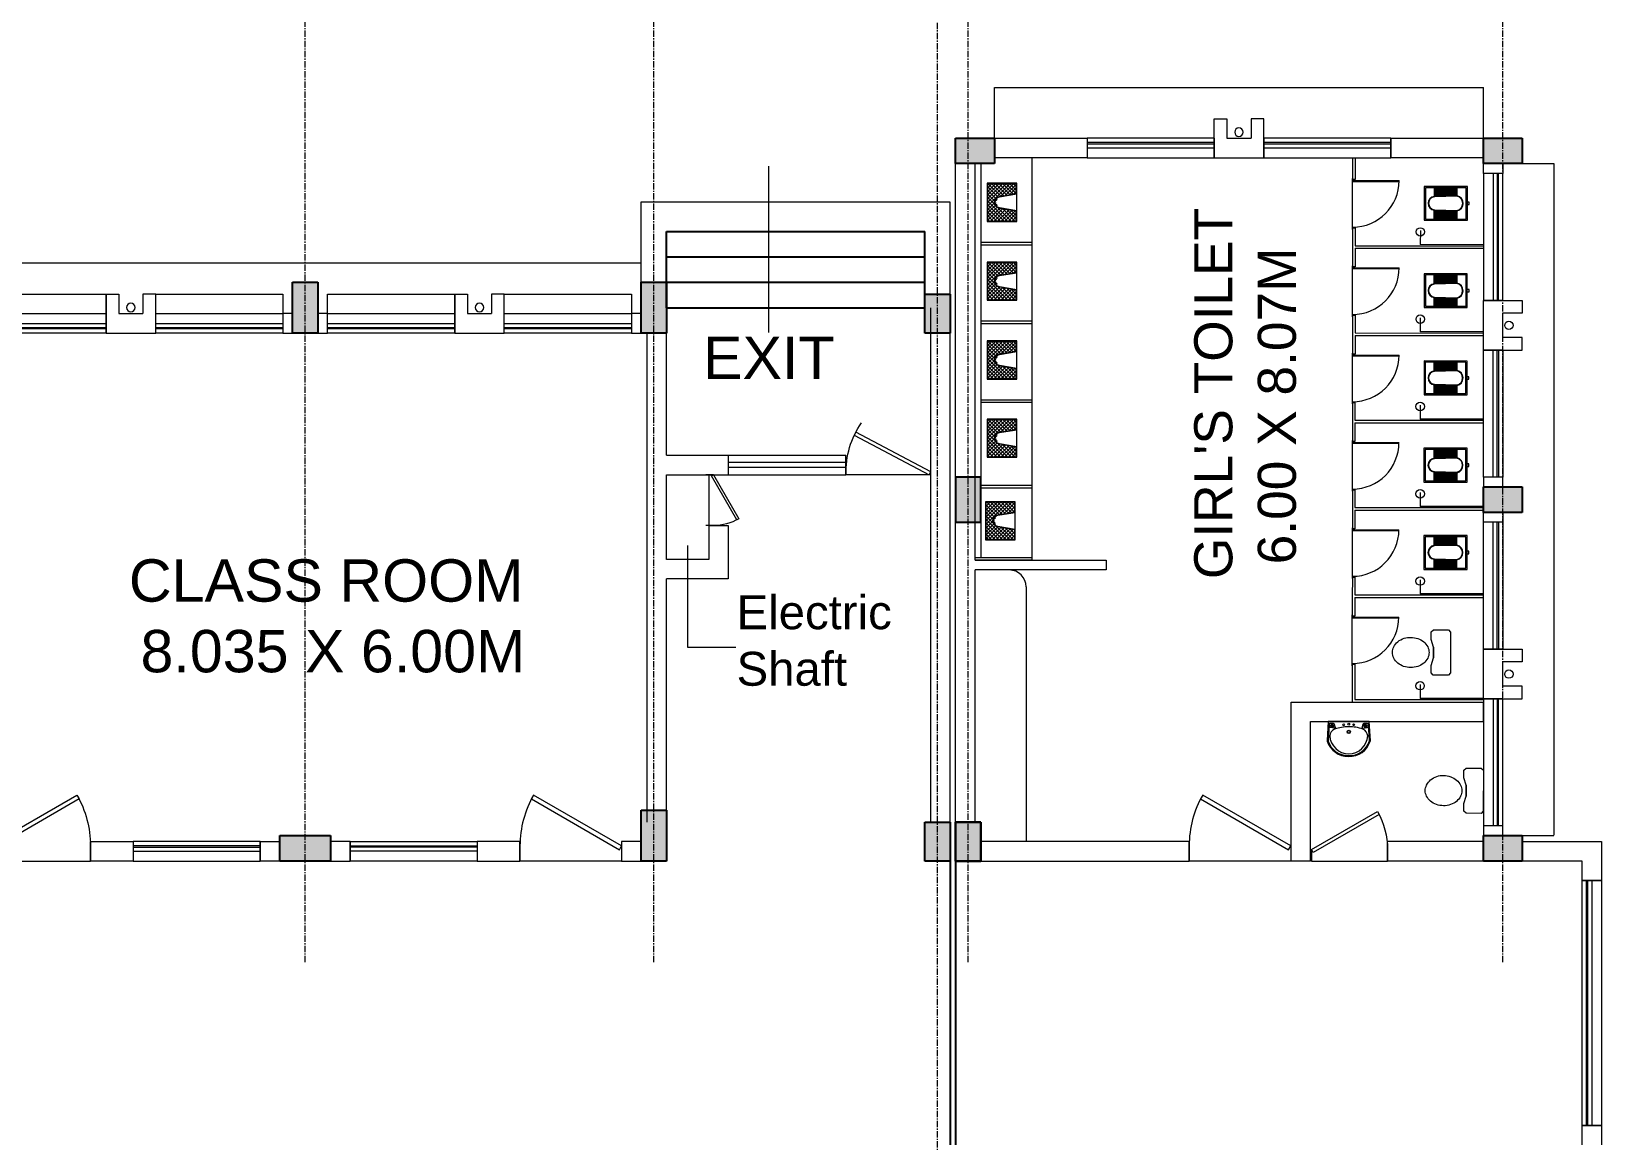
# Model space of a CAD drawing. Header units: inches. Extents: x 719368 to 6315912, y -2624014 to 446967.
# Drawn here: x 5530623 to 5549158, y -1990050 to -1976961 of the extents above; entities that cross this region are included whole.
import ezdxf
from ezdxf.lldxf.tags import DXFTag

# ---------------------------------------------------------------- set-up
doc = ezdxf.new("R2010")
doc.units = ezdxf.units.IN
doc.header["$LTSCALE"] = 20
doc.header["$MEASUREMENT"] = 0
for name, pattern in [('CENTER', [2, 1.25, -0.25, 0.25, -0.25]), ('CENTER2', [1.125, 0.75, -0.125, 0.125, -0.125]), ('DASHED2', [0.375, 0.25, -0.125])]:
    doc.linetypes.add(name, pattern=pattern)
doc.layers.get('0').update_dxf_attribs({"color": 51, "lineweight": 30})
for name, color, linetype, lineweight in [('CLL LEV.', 252, 'Continuous', 18), ('COLUMN', 2, 'Continuous', 25), ('CUBICAL TOILET', 160, 'Continuous', 9), ('DIM', 7, 'Continuous', 13), ('DOOR', 43, 'Continuous', 13), ('FIXTURE', 15, 'DASHDOT', 9), ('GRID', 202, 'CENTER', 5), ('PROJ.', 30, 'DASHED2', 13), ('Text', 7, 'Continuous', 15), ('Ventilator', 6, 'DASHED', 20), ('WALL', 1, 'Continuous', 18), ('window', 71, 'Continuous', 18), ('Window-Wall', 7, 'Continuous', 20)]:
    doc.layers.add(name, color=color, linetype=linetype, lineweight=lineweight)
doc.layers.add('expension joint', color=248, linetype='Continuous')
doc.layers.add('STAIRS', color=1, linetype='Continuous')
doc.styles.add('L120', font='simplex.shx', dxfattribs={"height": 1})
doc.styles.add('Tabrej', font='romans.shx')
tags = doc.linetypes.add('DASHDOT', pattern=[1, 0.5, -0.25, 0, -0.25]).pattern_tags.tags
tags[10:11] = [DXFTag(74, 4), DXFTag(75, 0), DXFTag(340, '0'), DXFTag(46, 1.0), DXFTag(50, 0.0), DXFTag(44, 0.0), DXFTag(45, 0.0)]
tags[8:9] = [DXFTag(74, 4), DXFTag(75, 0), DXFTag(340, '0'), DXFTag(46, 1.0), DXFTag(50, 0.0), DXFTag(44, 0.0), DXFTag(45, 0.0)]
tags[6:7] = [DXFTag(74, 4), DXFTag(75, 0), DXFTag(340, '0'), DXFTag(46, 1.0), DXFTag(50, 0.0), DXFTag(44, 0.0), DXFTag(45, 0.0)]
tags[4:5] = [DXFTag(74, 4), DXFTag(75, 0), DXFTag(340, '0'), DXFTag(46, 1.0), DXFTag(50, 0.0), DXFTag(44, 0.0), DXFTag(45, 0.0)]
tags = doc.linetypes.add('DASHED', pattern=[0.75, 0.5, -0.25]).pattern_tags.tags
tags[6:7] = [DXFTag(74, 4), DXFTag(75, 0), DXFTag(340, '0'), DXFTag(46, 1.0), DXFTag(50, 0.0), DXFTag(44, 0.0), DXFTag(45, 0.0)]
tags[4:5] = [DXFTag(74, 4), DXFTag(75, 0), DXFTag(340, '0'), DXFTag(46, 1.0), DXFTag(50, 0.0), DXFTag(44, 0.0), DXFTag(45, 0.0)]
doc.dimstyles.new('Current Dim style', dxfattribs={"dimscale": 0.3, "dimtxt": 1.8, "dimasz": 1.2, "dimexe": 0.18, "dimexo": 1, "dimgap": 0.09, "dimtad": 0, "dimzin": 0, "dimdsep": 46, "dimtxsty": 'Tabrej', "dimcen": 0.09, "dimclrd": 256, "dimclre": 256, "dimclrt": 7, "dimadec": 0, "dimazin": 0, "dimtfac": 1, "dimtofl": 0, "dimtmove": 2, "dimatfit": 3, "dimfxl": 0, "dimtolj": 1, "dimtzin": 0, "dimlwd": -1, "dimlwe": -1, "dimarcsym": 0})
doc.dimstyles.new('DIM', dxfattribs={"dimtxt": 0.8, "dimasz": 0.4, "dimexe": 0.18, "dimexo": 0.0625, "dimgap": 0.1, "dimtad": 0, "dimdec": 3, "dimzin": 0, "dimdsep": 46, "dimtxsty": 'Tabrej', "dimcen": 0, "dimclrd": 251, "dimclre": 256, "dimclrt": 7, "dimadec": 0, "dimazin": 0, "dimtfac": 1, "dimtdec": 3, "dimtofl": 0, "dimtmove": 0, "dimatfit": 3, "dimfxl": 0, "dimtolj": 1, "dimtzin": 0, "dimlwd": -1, "dimlwe": -1, "dimarcsym": 0})

# ---------------------------------------------------------------- blocks, each defined once
blk = doc.blocks.new('*U81')
for p, q in [((0, 0), (0, 6)), ((40, 0), (40, 6))]:
    blk.add_line(p, q)
blk.add_lwpolyline([(0, 0), (34.64, -20), (35.52, -18.48), (0.88, 1.52)], close=True)
blk.add_arc((0, 0), 40, 330, 360)
blk = doc.blocks.new('New Doors')
at = {"layer": 'DOOR'}
blk.add_line((0, 0.18), (1.199, 0.18), dxfattribs=at)
at = {"layer": 'DOOR', "xscale": 0.0299845412869386, "yscale": 0.0299845412869386, "zscale": 0.0299845412869386}
blk.add_blockref('*U81', (0, 0), dxfattribs=at)
blk = doc.blocks.new('VENTILATOR')
at = {"layer": 'Ventilator', "ltscale": 0.02}
for p, q in [((-0.18, -1.5), (-0.18, 0)), ((-0.165, 0), (-0.165, -1.5))]:
    blk.add_line(p, q, dxfattribs=at)
at = {"layer": 'Window-Wall'}
for p, q in [((-0.23, 0), (0, 0)), ((-0.23, -1.5), (-0.23, 0)), ((-0.115, 0), (-0.115, -1.5)), ((0, 0), (0, -1.5)), ((-0.23, -1.5), (0, -1.5))]:
    blk.add_line(p, q, dxfattribs=at)
blk = doc.blocks.new('1.5 M Window')
at = {"layer": 'CLL LEV.'}
for p, q in [((-0.23, 0), (-0.46, 0)), ((-0.46, 0), (-0.46, -1.5)), ((-0.46, -1.5), (-0.23, -1.5))]:
    blk.add_line(p, q, dxfattribs=at)
at = {"layer": 'window'}
for p, q in [((-0.065, 0), (-0.065, -1.5)), ((-0.05, -1.5), (-0.05, 0))]:
    blk.add_line(p, q, dxfattribs=at)
at = {"layer": 'Window-Wall'}
for p, q in [((0, 0), (-0.23, 0)), ((-0.23, 0), (-0.23, -1.5)), ((-0.115, 0), (-0.115, -1.5)), ((0, -1.5), (0, 0)), ((-0.23, -1.5), (0, -1.5))]:
    blk.add_line(p, q, dxfattribs=at)
blk = doc.blocks.new('New Shaft')
at = {"layer": 'FIXTURE'}
blk.add_circle((0.327, -0.302), 0.05, dxfattribs=at)
at = {"layer": 'WALL'}
for p, q in [((0.035, 0), (0.62, 0)), ((0.035, 0), (0.035, -0.46)), ((0.62, 0), (0.62, -0.46)), ((0.185, -0.46), (0.185, -0.23)), ((0.185, -0.23), (0.47, -0.23)), ((0.47, -0.46), (0.47, -0.23)), ((0.035, -0.46), (0.185, -0.46)), ((0.62, -0.46), (0.47, -0.46))]:
    blk.add_line(p, q, dxfattribs=at)
blk = doc.blocks.new('Door - Left Hung 36 in.')
blk.add_lwpolyline([(0.75, -1.3), (0, 0), (31.18, 18), (31.93, 16.7)], close=True)
blk.add_arc((0, 0), 36, 0, 37.31013)
blk = doc.blocks.new('C3')
at = {"layer": 'COLUMN'}
h = blk.add_hatch(color=7, dxfattribs=at)
h.dxf.hatch_style = 1
h.paths.add_polyline_path([(0.3, 0), (0, 0), (0, -0.53), (0.3, -0.53)])
for p, q in [((0, 0), (0, -0.53)), ((0.3, 0), (0, 0)), ((0.3, -0.53), (0.3, 0)), ((0, -0.53), (0.3, -0.53))]:
    blk.add_line(p, q, dxfattribs=at)
blk = doc.blocks.new('*X5')
at = {"color": 0}
for p, q in [((705, 323), (943, 561)), ((705, 365), (900, 561)), ((705, 408), (858, 561)), ((705, 450), (815, 561)), ((705, 493), (773, 561)), ((705, 535), (730, 561)), ((854, 419), (712, 561)), ((866, 449), (755, 561)), ((888, 469), (797, 561)), ((921, 479), (839, 561)), ((1145, 298), (882, 561)), ((899, 474), (985, 561)), ((1145, 340), (924, 561)), ((944, 477), (1027, 561)), ((1145, 383), (967, 561)), ((971, 462), (1070, 561)), ((990, 438), (1112, 561)), ((1145, 425), (1009, 561)), ((1145, 467), (1051, 561)), ((1145, 510), (1094, 561)), ((1145, 552), (1136, 561)), ((848, 383), (705, 526)), ((842, 346), (705, 483)), ((835, 310), (705, 441)), ((705, 280), (858, 434)), ((829, 274), (705, 398)), ((705, 238), (847, 381)), ((998, 404), (1145, 551)), ((1145, 255), (999, 401)), ((1004, 368), (1145, 508)), ((1011, 332), (1145, 466)), ((1017, 295), (1145, 423)), ((1023, 259), (1145, 381)), ((823, 237), (705, 356)), ((798, 221), (705, 314)), ((755, 221), (705, 271)), ((713, 221), (705, 229)), ((730, 221), (839, 330)), ((772, 221), (830, 279)), ((815, 221), (822, 228)), ((1137, 221), (1007, 350)), ((1095, 221), (1016, 299)), ((1052, 221), (1024, 248)), ((1029, 223), (1145, 339)), ((1069, 221), (1145, 296)), ((1112, 221), (1145, 254))]:
    blk.add_line(p, q, dxfattribs=at)
blk = doc.blocks.new('RSA CL7')
blk.add_lwpolyline([(8.86, 0), (-8.86, 0), (-8.86, -13.78), (-3.94, -13.78), (3.94, -13.78), (8.86, -13.78)], close=True)
blk.add_lwpolyline([(-4.1, -13.58), (-2.78, -5.72, -0.835943), (2.8, -5.76), (4.1, -13.58), (8.66, -13.58), (8.66, -0.2), (-8.66, -0.2), (-8.66, -13.58)], format="xyb", close=True)
blk.add_lwpolyline([(-3.94, -13.78), (-2.59, -5.75, -0.835548), (2.61, -5.79), (3.94, -13.78)], format="xyb")
for centre, start, end in [((-1.41, -4.14), 207.2135, 40.95643), ((-0.03, -3.6), 185.89987, 355.82489), ((1.47, -4.14), 140.99617, 329.34676)]:
    blk.add_arc(centre, 0.493, start, end)
at = {"xscale": 0.0393714285714286, "yscale": 0.0393714285714286, "zscale": 0.0393714285714286}
blk.add_blockref('*X5', (-36.41, -22.27), dxfattribs=at)
blk = doc.blocks.new('RH 1200')
for p, q in [((21, 0), (21, 43.3)), ((21.7, 0), (21.7, 43.3)), ((-21.7, 0), (21.7, 0)), ((21.7, 0), (21, 0))]:
    blk.add_line(p, q)
at = {"extrusion": (0, 0, -1)}
blk.add_ellipse((21.7, 0), major_axis=(-30.6, 30.6), ratio=1, start_param=5.497787, end_param=7.068583, dxfattribs=at)
blk = doc.blocks.new('GHH')
at = {"layer": 'DOOR', "ltscale": 20}
blk.add_line((3289.697, -299.103), (3289.697, -299.853), dxfattribs=at)
at = {"layer": 'DOOR', "ltscale": 20, "xscale": 0.015874999996413, "yscale": 0.015874999996413, "zscale": 0.015874999996413, "rotation": 270}
blk.add_blockref('RH 1200', (3289.697, -299.479), dxfattribs=at)
blk = doc.blocks.new('RSA CL6')
for p, q in [((5.51, 3.48), (5.51, 7.28)), ((5.91, 3.47), (5.91, 7.28)), ((6.3, 3.46), (6.3, 7.28)), ((6.69, 3.45), (6.69, 7.28)), ((7.09, 3.44), (7.09, 7.28)), ((7.48, 3.43), (7.48, 7.28)), ((7.87, 3.42), (7.87, 7.28)), ((8.27, 3.41), (8.27, 7.28)), ((8.66, 3.4), (8.66, 7.28)), ((9.06, 3.39), (9.06, 7.28)), ((9.45, 3.38), (9.45, 7.28)), ((9.84, 3.37), (9.84, 7.28)), ((10.24, 3.36), (10.24, 7.28)), ((10.63, 3.35), (10.63, 7.28)), ((11.02, 3.34), (11.02, 7.28)), ((11.42, 3.33), (11.42, 7.28)), ((11.81, 3.32), (11.81, 7.28)), ((12.2, 3.31), (12.2, 7.28)), ((12.6, 3.31), (12.6, 7.28)), ((12.99, 3.3), (12.99, 7.28)), ((13.39, 3.29), (13.39, 7.28)), ((13.78, 3.28), (13.78, 7.28)), ((14.17, 3.27), (14.17, 7.28)), ((14.57, 3.26), (14.57, 7.28)), ((14.96, 3.25), (14.96, 7.28)), ((15.35, 3.24), (15.35, 7.28)), ((15.75, 3.23), (15.75, 7.28)), ((16.14, 3.22), (16.14, 7.28)), ((16.14, 7.28), (16.14, 3.22)), ((5.51, -7.28), (5.51, -3.47)), ((5.91, -7.28), (5.91, -3.45)), ((6.3, -7.28), (6.3, -3.44)), ((6.69, -7.28), (6.69, -3.43)), ((7.09, -7.28), (7.09, -3.42)), ((7.48, -7.28), (7.48, -3.41)), ((7.87, -7.28), (7.87, -3.4)), ((8.27, -7.28), (8.27, -3.39)), ((8.66, -7.28), (8.66, -3.38)), ((9.06, -7.28), (9.06, -3.37)), ((9.45, -7.28), (9.45, -3.36)), ((9.84, -7.28), (9.84, -3.34)), ((10.24, -7.28), (10.24, -3.33)), ((10.63, -7.28), (10.63, -3.32)), ((11.02, -7.28), (11.02, -3.31)), ((11.42, -7.28), (11.42, -3.3)), ((11.81, -7.28), (11.81, -3.29)), ((12.2, -7.28), (12.2, -3.28)), ((12.6, -7.28), (12.6, -3.27)), ((12.99, -7.28), (12.99, -3.26)), ((13.39, -7.28), (13.39, -3.24)), ((13.78, -7.28), (13.78, -3.23)), ((14.17, -7.28), (14.17, -3.22)), ((14.57, -7.28), (14.57, -3.21)), ((14.96, -7.28), (14.96, -3.2)), ((15.35, -7.28), (15.35, -3.19)), ((15.75, -7.28), (15.75, -3.18)), ((16.14, -3.17), (16.14, -7.28)), ((16.14, -7.28), (16.14, -3.17))]:
    blk.add_line(p, q)
for points in [[(0.79, 7.87), (20.87, 7.87), (20.87, -7.87), (0.79, -7.87)], [(1.38, 7.28), (20.28, 7.28), (20.28, -7.28), (1.38, -7.28)]]:
    blk.add_lwpolyline(points, close=True)
blk.add_lwpolyline([(0.79, -0.59), (0, -0.59), (0, 0.59), (0.79, 0.59)])
for points in [[(5.51, 3.48), (16.14, 3.22, -0.899983), (16.14, -3.17), (5.54, -3.47, -0.799392)], [(5.53, 3.28), (16.13, 3.02, -0.897689), (16.12, -2.97), (5.56, -3.27, -0.793494), (5.53, 3.28)]]:
    blk.add_lwpolyline(points, format="xyb", close=True)
blk = doc.blocks.new('ENGLISH SHEET')
at = {"layer": 'FIXTURE'}
for p, q in [((4663.798, 251.204), (4663.773, 251.179)), ((4663.773, 251.179), (4663.773, 250.696)), ((4663.976, 251.204), (4663.798, 251.204)), ((4664.002, 251.179), (4663.976, 251.204)), ((4664.002, 251.09), (4664.002, 251.179)), ((4663.976, 251.001), (4664.002, 251.09)), ((4663.976, 250.874), (4663.976, 251.001)), ((4663.976, 251.001), (4663.976, 250.874)), ((4664.002, 250.785), (4663.976, 250.874)), ((4664.002, 250.696), (4664.002, 250.785)), ((4663.773, 250.696), (4663.798, 250.67)), ((4663.798, 250.67), (4663.976, 250.67)), ((4663.976, 250.67), (4664.002, 250.696))]:
    blk.add_line(p, q, dxfattribs=at)
blk.add_lwpolyline([(4664.459, 250.937, 0.117036), (4664.443, 251.003, 0.104338), (4664.396, 251.063, 0.09029), (4664.321, 251.105, 0.09898), (4664.243, 251.115, 0.08237), (4664.159, 251.101, 0.09029), (4664.09, 251.063, 0.104338), (4664.043, 251.003, 0.117036), (4664.027, 250.937, 0.117036), (4664.043, 250.871, 0.104338), (4664.09, 250.811, 0.09029), (4664.159, 250.773, 0.08237), (4664.243, 250.759, 0.08237), (4664.327, 250.773, 0.09029), (4664.396, 250.811, 0.104338), (4664.443, 250.871, 0.117036)], format="xyb", close=True, dxfattribs=at)
blk = doc.blocks.new('RSA BASIN 9')
for points in [[(-0.1, -16.2, 0.340881), (10.04, -9, 0.074195), (10.06, -8.89), (9.53, 0), (-9.54, 0), (-10.02, -8.77, 0.082611), (-9.96, -9.15, 0.330812), (-0.1, -16.2)], [(0, -15.03, 0.391482), (8.86, -6.67, 0.252869), (6.53, -3.51, 0.087242), (0.02, -2.46, 0.079484), (-6.53, -3.51, 0.2542), (-8.82, -6.67, 0.39026), (0, -15.03)], [(-8.57, -1.96, -0.907437), (-8.45, -1.81), (-7.52, -2.57, -0.907437), (-7.64, -2.72)], [(-8.2, -1.64, -0.907437), (-8.07, -1.49), (-7.14, -2.25, -0.907437), (-7.27, -2.4)], [(-7.82, -1.32, -0.907437), (-7.7, -1.17), (-6.77, -1.93, -0.907437), (-6.89, -2.08)], [(7.82, -1.32, 0.907437), (7.7, -1.17), (6.77, -1.93, 0.907437), (6.89, -2.08)], [(8.2, -1.64, 0.907437), (8.07, -1.49), (7.14, -2.25, 0.907437), (7.27, -2.4)], [(8.57, -1.96, 0.907437), (8.45, -1.81), (7.52, -2.57, 0.907437), (7.64, -2.72)]]:
    blk.add_lwpolyline(points, format="xyb", close=True)
for points in [[(-5.93, -3.31), (-6.16, -2.95, -0.183787), (-6.22, -2.68, 0.126662), (-6.25, -2.43), (-6.59, -1.44, 0.35453), (-7.05, -0.98), (-8.75, -0.98, 0.414214), (-9.14, -1.37), (-9.56, -9.09, 0.329849), (-0.07, -15.81, 0.338736), (9.65, -8.94, 0.075632), (9.66, -8.82), (9.14, -1.37, 0.414214), (8.75, -0.98), (7.05, -0.98, 0.35453), (6.59, -1.44), (6.25, -2.43, 0.126662), (6.22, -2.68, -0.183787), (6.16, -2.95), (5.93, -3.31)], [(-6.18, -3.39), (-6.24, -3.29, 0.220542), (-6.52, -3.11), (-8.75, -2.78, -0.361119), (-9.19, -2.35)], [(6.18, -3.39), (6.24, -3.29, -0.220542), (6.52, -3.11), (8.75, -2.78, 0.358803), (9.21, -2.33, 0.358803)]]:
    blk.add_lwpolyline(points, format="xyb")
for centre, radius in [((-2.35, -1.56), 0.399), ((0, -4.82), 0.771), ((0, -4.82), 0.602), ((0, -1.23), 0.399), ((2.28, -1.51), 0.399)]:
    blk.add_circle(centre, radius)
blk = doc.blocks.new('C2')
at = {"layer": 'COLUMN'}
h = blk.add_hatch(color=7, dxfattribs=at)
h.dxf.hatch_style = 1
h.paths.add_polyline_path([(0.3, 0), (0, 0), (0, -0.6), (0.3, -0.6)])
for p, q in [((0, 0), (0, -0.6)), ((0.3, 0), (0, 0)), ((0.3, -0.6), (0.3, 0)), ((0, -0.6), (0.3, -0.6))]:
    blk.add_line(p, q, dxfattribs=at)
blk = doc.blocks.new('CU')
at = {"layer": 'WALL', "linetype": 'CENTER2'}
h = blk.add_hatch(color=256, dxfattribs=at)
h.dxf.hatch_style = 1
h.paths.add_polyline_path([(0, 0.035), (0, -0.265), (0.46, -0.265), (0.46, 0.035)])
at = {"layer": 'COLUMN', "linetype": 'CENTER2'}
blk.add_lwpolyline([(0, 0.035), (0, -0.265), (0.46, -0.265), (0.46, 0.035), (0, 0.035)], dxfattribs=at)

msp = doc.modelspace()

# ---------------------------------------------------------------- linework, layer by layer
at = {"layer": 'CUBICAL TOILET'}
for p, q in [((5546219.1174, -1978454.7437), (5546218.9517, -1978710.4535)), ((5546249.1174, -1978454.7631), (5546248.9517, -1978710.4729)), ((5546248.9517, -1978710.4729), (5546218.9517, -1978710.4535)), ((5546218.5826, -1979280.0862), (5546218.4273, -1979519.7435)), ((5546218.5826, -1979280.0862), (5546248.5826, -1979280.1056)), ((5546248.5826, -1979280.1056), (5546248.4467, -1979489.7629)), ((5546218.4273, -1979519.7435), (5546218.2843, -1979740.4533)), ((5546248.4273, -1979519.7629), (5546248.2843, -1979740.4727)), ((5546248.4273, -1979519.7629), (5547768.427, -1979520.7478)), ((5546248.4467, -1979489.7629), (5547768.4464, -1979490.7478)), ((5546248.2843, -1979740.4727), (5546218.2843, -1979740.4533)), ((5546217.9152, -1980310.0859), (5546217.7599, -1980549.7433)), ((5546217.9152, -1980310.0859), (5546247.9152, -1980310.1054)), ((5546247.9152, -1980310.1054), (5546247.7793, -1980519.7627)), ((5546217.7599, -1980549.7433), (5546217.6169, -1980770.4531)), ((5546247.7599, -1980549.7627), (5546247.6169, -1980770.4725)), ((5546247.7599, -1980549.7627), (5547767.7596, -1980550.7476)), ((5546247.7793, -1980519.7627), (5547767.779, -1980520.7476)), ((5546247.6169, -1980770.4725), (5546217.6169, -1980770.4531)), ((5546217.2478, -1981340.0857), (5546217.0925, -1981579.743)), ((5546217.2478, -1981340.0857), (5546247.2478, -1981340.1052)), ((5546247.2478, -1981340.1052), (5546247.1119, -1981549.7625)), ((5546217.0925, -1981579.743), (5546216.9495, -1981800.4529)), ((5546247.0925, -1981579.7625), (5546246.9495, -1981800.4723)), ((5546247.0925, -1981579.7625), (5547767.0922, -1981580.7474)), ((5546247.1119, -1981549.7625), (5547767.1116, -1981550.7474)), ((5546246.9495, -1981800.4723), (5546216.9495, -1981800.4529)), ((5546216.5804, -1982370.0855), (5546216.4251, -1982609.7428)), ((5546216.5804, -1982370.0855), (5546246.5804, -1982370.105)), ((5546246.5804, -1982370.105), (5546246.4445, -1982579.7623)), ((5546216.4251, -1982609.7428), (5546216.2821, -1982830.4526)), ((5546246.4251, -1982609.7623), (5546246.282, -1982830.4721)), ((5546246.4251, -1982609.7623), (5547762.6866, -1982610.7448)), ((5546246.4445, -1982579.7623), (5547762.706, -1982580.7448)), ((5546246.282, -1982830.4721), (5546216.2821, -1982830.4526)), ((5546215.9129, -1983400.0853), (5546215.7577, -1983639.7426)), ((5546215.9129, -1983400.0853), (5546245.9129, -1983400.1047)), ((5546245.9129, -1983400.1047), (5546245.7771, -1983609.7621)), ((5546215.7577, -1983639.7426), (5546215.6146, -1983860.4524)), ((5546245.7577, -1983639.7621), (5546245.6146, -1983860.4719)), ((5546245.7577, -1983639.7621), (5547765.7573, -1983640.747)), ((5546245.7771, -1983609.7621), (5547765.7768, -1983610.747)), ((5546245.6146, -1983860.4719), (5546215.6146, -1983860.4524)), ((5546215.2455, -1984430.0851), (5546214.9574, -1984874.7424)), ((5546215.2455, -1984430.0851), (5546245.2455, -1984430.1045)), ((5546245.2455, -1984430.1045), (5546244.9768, -1984844.7618)), ((5546244.9768, -1984844.7618), (5547762.4501, -1984845.7451))]:
    msp.add_line(p, q, dxfattribs=at)
at = {"layer": 'DOOR'}
for p, q in [((5538619.0166, -1982192.9623), (5538619.0166, -1982792.6532)), ((5541220.4481, -1982193.6789), (5540240.5888, -1982193.3563))]:
    msp.add_line(p, q, dxfattribs=at)
at = {"layer": 'expension joint'}
for p, q in [((5541469.9501, -1986751.7863), (5541469.9501, -1990101.7863)), ((5541532.4501, -1986751.7863), (5541532.4501, -1990101.7863))]:
    msp.add_line(p, q, dxfattribs=at)
at = {"layer": 'FIXTURE'}
for p, q in [((5542431.3145, -1978451.98), (5542431.3145, -1983201.98)), ((5541831.3145, -1978521.98), (5541831.3145, -1982256.98)), ((5542432.3728, -1979451.98), (5541832.3728, -1979451.98)), ((5542432.3728, -1979481.98), (5541832.3728, -1979481.98)), ((5542432.02, -1980381.98), (5541832.02, -1980381.98)), ((5542432.02, -1980411.98), (5541832.02, -1980411.98)), ((5541831.3145, -1980681.98), (5541831.3145, -1983171.98)), ((5541831.3145, -1980681.98), (5541831.3145, -1983171.98)), ((5542431.6672, -1981311.98), (5541831.6672, -1981311.98)), ((5542431.6672, -1981341.98), (5541831.6672, -1981341.98)), ((5542431.6155, -1982321.8073), (5541831.6155, -1982321.8073)), ((5542431.6155, -1982351.8073), (5541831.6155, -1982351.8073)), ((5542431.6672, -1983171.98), (5541761.3145, -1983171.98)), ((5542431.6672, -1983171.98), (5541761.3145, -1983171.98)), ((5542431.3145, -1983201.98), (5541762.4501, -1983201.98)), ((5542431.3145, -1983201.98), (5541762.4501, -1983201.98)), ((5542165.1455, -1983316.9625), (5541762.4501, -1983316.9799)), ((5542365.0159, -1983517.0921), (5542365.0159, -1986521.7863))]:
    msp.add_line(p, q, dxfattribs=at)
at = {"layer": 'FIXTURE', "ltscale": 0.05}
for p, q in [((5547018.5621, -1979311.9949), (5547018.4546, -1979477.8363)), ((5547768.4545, -1979478.3223), (5547018.4546, -1979477.8363)), ((5547017.8946, -1980341.9947), (5547017.7872, -1980507.8361)), ((5547767.7871, -1980508.3221), (5547017.7872, -1980507.8361)), ((5547017.2272, -1981371.9945), (5547017.1198, -1981537.8359)), ((5547767.1197, -1981538.3219), (5547017.1198, -1981537.8359)), ((5547016.5598, -1982401.9942), (5547016.4524, -1982567.8357)), ((5547762.7141, -1982568.3192), (5547016.4524, -1982567.8357)), ((5547015.8924, -1983431.994), (5547015.7849, -1983597.8354)), ((5547765.7848, -1983598.3214), (5547015.7849, -1983597.8354)), ((5547015.0922, -1984666.9938), (5547014.9847, -1984832.8352)), ((5547762.4501, -1984833.3195), (5547014.9847, -1984832.8352))]:
    msp.add_line(p, q, dxfattribs=at)
for centre in [(5547018.5518, -1979327.8363), (5547017.8844, -1980357.8361), (5547017.217, -1981387.8359), (5547016.5496, -1982417.8357), (5547015.8821, -1983447.8355), (5547015.0819, -1984682.8352)]:
    msp.add_circle(centre, 50, dxfattribs=at)
at = {"layer": 'FIXTURE'}
msp.add_arc((5542165.0159, -1983516.9625), 200, 359.96287377, 89.96287376, dxfattribs=at)
at = {"layer": 'GRID', "ltscale": 3}
for p, q in [((5533854.9501, -1987946.1463), (5533854.9501, -1964879.5209)), ((5537969.9501, -1987946.1463), (5537969.9501, -1964879.5209)), ((5547992.4501, -1987946.1463), (5547992.4501, -1964879.5209)), ((5541682.4501, -1987946.1463), (5541682.4501, -1965470.8594))]:
    msp.add_line(p, q, dxfattribs=at)
at = {"layer": 'GRID', "color": 190, "ltscale": 3}
msp.add_line((5541319.9501, -2014013.1905), (5541319.9501, -1965470.8594), dxfattribs=at)
at = {"layer": 'PROJ.'}
for p, q in [((5541992.4501, -1977621.7183), (5547762.4501, -1977621.7183)), ((5547762.4501, -1978221.7863), (5547762.4501, -1977621.7183)), ((5548592.5181, -1978521.7863), (5548592.5181, -1986451.7863)), ((5537819.9501, -1978971.7863), (5541469.9501, -1978971.7863)), ((5537819.9501, -1979921.7863), (5537819.9501, -1978971.7863)), ((5541469.9501, -1980061.7863), (5541469.9501, -1978971.7863)), ((5511924.9502, -1979691.7637), (5537819.9501, -1979691.7637))]:
    msp.add_line(p, q, dxfattribs=at)
at = {"layer": 'PROJ.', "ltscale": 0.05}
for p, q in [((5541992.4501, -1978221.7863), (5541992.4501, -1977621.7183)), ((5547992.4501, -1978521.7863), (5548592.5181, -1978521.7863)), ((5537819.9501, -1980291.8317), (5537819.9501, -1979461.7637)), ((5547992.4501, -1986451.7863), (5548592.5181, -1986451.7863))]:
    msp.add_line(p, q, dxfattribs=at)
at = {"layer": 'STAIRS'}
for p, q in [((5538119.9501, -1979321.7863), (5541169.9501, -1979321.7863)), ((5538119.9501, -1980221.7863), (5538119.9501, -1979321.7863)), ((5541169.9501, -1980221.7863), (5541169.9501, -1979321.7863)), ((5538119.9501, -1979621.7863), (5541169.9501, -1979621.7863)), ((5538119.9501, -1979921.7863), (5541169.9501, -1979921.7863)), ((5538119.9501, -1980221.7863), (5541169.9501, -1980221.7863))]:
    msp.add_line(p, q, dxfattribs=at)
at = {"layer": 'WALL'}
for p, q in [((5541532.4501, -1986291.7863), (5541532.4501, -1978521.7863)), ((5541532.4501, -1986291.7863), (5541532.4501, -1978521.7863)), ((5541762.4501, -1983201.98), (5541762.4501, -1978521.7863)), ((5541762.4501, -1982221.7863), (5541762.4501, -1978521.7863)), ((5541239.9501, -1986291.7863), (5541239.9501, -1980221.7863)), ((5541469.9501, -1986291.7863), (5541469.9501, -1980221.7863)), ((5537889.9501, -1986291.7863), (5537889.9501, -1980521.7863)), ((5538119.9501, -1981962.9719), (5538119.9501, -1980521.7863)), ((5538119.9501, -1981962.9719), (5538849.0166, -1981962.9719)), ((5538849.0166, -1981962.9719), (5538849.0166, -1982192.9699)), ((5538119.9501, -1983192.9623), (5538119.9501, -1982192.9623)), ((5538119.9501, -1982192.9623), (5538849.0166, -1982192.9623)), ((5538619.0166, -1982792.6532), (5538619.0166, -1983192.9623)), ((5538619.0166, -1982792.6532), (5538849.0166, -1982792.6532)), ((5538849.0166, -1982792.6532), (5538849.0166, -1983422.9623)), ((5541762.4501, -1983201.98), (5541762.4501, -1982738.1997)), ((5538619.0166, -1983192.9623), (5538119.0166, -1983192.9623)), ((5538849.0166, -1983422.9623), (5538119.0166, -1983422.9623)), ((5538119.9501, -1986291.7863), (5538119.9501, -1983422.9623)), ((5541762.4501, -1986291.7863), (5541762.4501, -1983316.9799)), ((5541762.4501, -1986291.7863), (5541762.4501, -1983316.9799)), ((5547992.4501, -1984251.7863), (5547762.4501, -1984251.7863)), ((5547992.4501, -1984251.7863), (5548142.9064, -1984251.7863)), ((5545492.4501, -1984874.7436), (5547762.6588, -1984874.7397)), ((5545492.4563, -1986751.8506), (5545492.4501, -1984874.7436)), ((5547762.4501, -1985104.7397), (5547762.4497, -1984874.7397)), ((5545722.4501, -1985104.7432), (5547762.6592, -1985104.7397)), ((5545722.4501, -1986751.8441), (5545722.4501, -1985104.7432)), ((5544289.7002, -1986521.7863), (5541832.4501, -1986521.7863)), ((5541832.4501, -1986521.7863), (5541832.4501, -1986751.7863)), ((5544289.7002, -1986751.7863), (5544289.7002, -1986521.7863)), ((5545492.4501, -1986751.8506), (5545492.4401, -1986521.8236)), ((5547762.4401, -1986521.7863), (5546631.9768, -1986521.824)), ((5546631.9768, -1986751.8183), (5546631.9768, -1986521.824)), ((5548222.4501, -1986521.8248), (5549158.2629, -1986521.8248)), ((5548222.4501, -1986751.8248), (5548222.4501, -1986521.8248)), ((5549158.2629, -1986521.8248), (5549158.2629, -1986751.8248)), ((5541832.4501, -1986751.7863), (5544289.7002, -1986751.7863)), ((5545722.4501, -1986751.8441), (5545492.4501, -1986751.8506)), ((5547762.4501, -1986751.7863), (5546631.9768, -1986751.8183)), ((5548928.2629, -1986751.8248), (5548222.4501, -1986751.8248)), ((5548928.2629, -1986981.8248), (5548928.2629, -1986751.8248)), ((5549158.2629, -1986751.8248), (5549158.2629, -1986981.8248)), ((5549158.2629, -1986981.8248), (5548928.2629, -1986981.8248))]:
    msp.add_line(p, q, dxfattribs=at)
at = {"layer": 'WALL', "linetype": 'CENTER2'}
msp.add_line((5545492.4501, -1986751.8744), (5545492.4501, -1986521.8744), dxfattribs=at)
at = {"layer": 'WALL'}
for points in [[(5541992.4501, -1978451.809), (5541992.4501, -1978221.809), (5543084.9501, -1978221.809), (5543084.9501, -1978451.809), (5541992.4501, -1978451.809)], [(5541992.4501, -1978451.809), (5541992.4501, -1978221.809), (5543084.9501, -1978221.809), (5543084.9501, -1978451.809), (5541992.4501, -1978451.809)], [(5546669.9501, -1978451.7863), (5546669.9501, -1978221.7863), (5547762.4501, -1978221.7863), (5547762.4501, -1978451.7863), (5546669.9501, -1978451.7863)], [(5547992.4501, -1978636.7864), (5547762.4501, -1978636.7864), (5547762.4501, -1978521.7864), (5547992.4501, -1978521.7864), (5547992.4501, -1978636.7864)], [(5533589.9501, -1980291.7863), (5533589.9501, -1980521.7863), (5533704.9501, -1980521.7863), (5533704.9501, -1980291.7863), (5533589.9501, -1980291.7863)], [(5534004.9501, -1980291.7863), (5534004.9501, -1980521.7863), (5534119.9501, -1980521.7863), (5534119.9501, -1980291.7863), (5534004.9501, -1980291.7863)], [(5537704.9501, -1980291.7637), (5537704.9501, -1980521.7637), (5537819.9501, -1980521.7637), (5537819.9501, -1980291.7637), (5537704.9501, -1980291.7637)], [(5537704.9501, -1980291.7863), (5537704.9501, -1980521.7863), (5537819.9501, -1980521.7863), (5537819.9501, -1980291.7863), (5537704.9501, -1980291.7863)], [(5547992.4501, -1982221.7864), (5547762.4501, -1982221.7864), (5547762.4501, -1982336.7864), (5547992.4501, -1982336.7864), (5547992.4501, -1982221.7864)], [(5547992.4501, -1982751.7863), (5547762.4501, -1982751.7863), (5547762.4501, -1982636.7863), (5547992.4501, -1982636.7863), (5547992.4501, -1982751.7863)], [(5541762.4501, -1983201.98), (5543309.0148, -1983201.98), (5543309.0148, -1983316.9799), (5541762.4501, -1983316.9799)], [(5541762.4501, -1983201.98), (5543309.0148, -1983201.98), (5543309.0148, -1983316.9799), (5541762.4501, -1983316.9799)], [(5533324.9501, -1986751.7863), (5533324.9501, -1986521.7863), (5533554.9501, -1986521.7863), (5533554.9501, -1986751.7863), (5533324.9501, -1986751.7863)], [(5534384.9501, -1986751.7863), (5534384.9501, -1986521.7863), (5534154.9501, -1986521.7863), (5534154.9501, -1986751.7863), (5534384.9501, -1986751.7863)], [(5537819.9501, -1986751.7863), (5537819.9501, -1986521.7863), (5537589.9501, -1986521.7863), (5537589.9501, -1986751.7863), (5537819.9501, -1986751.7863)], [(5548928.2629, -1989871.7874), (5549158.2629, -1989871.7874), (5549158.2629, -1990101.7874)], [(5548928.2629, -1990101.7874), (5548928.2629, -1989871.7874)]]:
    msp.add_lwpolyline(points, dxfattribs=at)
for points in [[(5547762.4501, -1986451.7863), (5547992.4501, -1986451.7863), (5547992.4501, -1986336.7863), (5547762.4501, -1986336.7863)], [(5531319.3318, -1986751.9807), (5531319.3318, -1986521.7863), (5531824.9501, -1986521.7863), (5531824.9501, -1986751.9807)], [(5536390.5685, -1986751.9807), (5536390.5685, -1986521.7863), (5535884.9501, -1986521.7863), (5535884.9501, -1986751.9807)]]:
    msp.add_lwpolyline(points, close=True, dxfattribs=at)
at = {"layer": 'window'}
for p, q in [((5540235.6743, -1982047.9699), (5538849.0166, -1982047.9699)), ((5540235.6743, -1982107.9699), (5538849.0166, -1982107.9699)), ((5548978.2629, -1989871.7874), (5548978.2629, -1986981.7873)), ((5548993.2629, -1986981.7873), (5548993.2629, -1989871.7874))]:
    msp.add_line(p, q, dxfattribs=at)
at = {"layer": 'Window-Wall'}
for p, q in [((5538849.0166, -1981962.9739), (5540235.6194, -1981962.9739)), ((5540235.6743, -1982193.3543), (5540235.6743, -1981963.3543)), ((5538849.0166, -1982192.9699), (5540235.7291, -1982192.9699)), ((5548928.2629, -1989871.7874), (5548928.2629, -1986981.7873)), ((5548928.2629, -1986981.8247), (5549158.2629, -1986981.8247)), ((5549043.2629, -1986981.7873), (5549043.2629, -1989871.7874)), ((5549158.2629, -1986981.7873), (5549158.2629, -1989871.7874)), ((5549158.2629, -1989871.7874), (5548928.2629, -1989871.7874))]:
    msp.add_line(p, q, dxfattribs=at)

# ---------------------------------------------------------------- block references
at = {"layer": 'COLUMN', "linetype": 'CENTER2', "yscale": 1000, "zscale": 1000}
for p, xscale, rotation in [((5541532.4501, -1978486.7863), -1000, 180), ((5541532.4501, -1978486.7863), -1000, 180), ((5547762.4501, -1978486.7863), -1000, 180), ((5541204.9501, -1980061.7863), -1000, 90), ((5547762.4501, -1982601.7863), -1000, 180), ((5541204.9501, -1986291.7863), -1000, 90), ((5541567.4501, -1986291.7863), -1000, 90), ((5541567.4501, -1986751.7863), 1000, 90), ((5541567.4501, -1986751.7863), 1000, 90), ((5541567.4501, -1986751.7863), 1000, 90), ((5541567.4501, -1986751.7863), 1000, 90), ((5547762.4501, -1986716.7863), -1000, 180)]:
    msp.add_blockref('CU', p, dxfattribs=dict(at, xscale=xscale, rotation=rotation))
at = {"layer": 'COLUMN', "color": 5, "xscale": -1000, "yscale": 1000, "zscale": 1000}
for p in [(5534004.9501, -1979921.7863), (5538119.9501, -1979921.7863), (5538119.9501, -1986151.7863)]:
    msp.add_blockref('C2', p, dxfattribs=at)
at = {"layer": 'COLUMN', "color": 5, "yscale": 1000, "zscale": 1000}
for name, p, xscale, rotation in [('C3', (5541832.4501, -1982751.7863), 1000, 180), ('C3', (5541832.4501, -1982751.7863), 1000, 180), ('C2', (5533554.9501, -1986451.7863), -1000, 90)]:
    msp.add_blockref(name, p, dxfattribs=dict(at, xscale=xscale, rotation=rotation))
at = {"layer": 'DOOR'}
for name, p, xscale, yscale, zscale, rotation in [('GHH', (2914312.4629, -2216939.2671), -800.0000001369991, 800.0000001373701, 800.0000001375136, 179.9642723067062), ('GHH', (2914311.7955, -2217969.2669), -800.0000001369991, 800.0000001373701, 800.0000001375136, 179.9642723067062), ('GHH', (2914311.1281, -2218999.2667), -800.0000001369991, 800.0000001373701, 800.0000001375136, 179.9642723067062), ('GHH', (2914310.4607, -2220029.2665), -800.0000001369991, 800.0000001373701, 800.0000001375136, 179.9642723067062), ('*U81', (5538673.9702, -1982192.9623), -14.99227064335719, 14.99227064335719, 14.9922706434693, 90), ('GHH', (2914309.7933, -2221059.2663), -800.0000001369991, 800.0000001373701, 800.0000001375136, 179.9642723067062), ('GHH', (2914309.1258, -2222089.2661), -800.0000001369991, 800.0000001373701, 800.0000001375136, 179.9642723067062)]:
    msp.add_blockref(name, p, dxfattribs=dict(at, xscale=xscale, yscale=yscale, zscale=zscale, rotation=rotation))
at = {"layer": 'DOOR', "extrusion": (0, 0, -1), "xscale": 27.77701549971191, "yscale": 27.77701550861821, "zscale": -27.77701549984439, "rotation": 357.9084632863011}
msp.add_blockref('Door - Left Hung 36 in.', (-5541239.9501, -1982156.8592), dxfattribs=at)
at = {"layer": 'FIXTURE', "xscale": 25.39999999478459, "yscale": 25.39999999478459, "zscale": 25.39999999487463, "rotation": 90}
for p in [(5541903.8159, -1978979.0904), (5541903.8159, -1979909.09), (5541903.8159, -1980839.0896), (5541903.8159, -1981762.0713), (5541885.3507, -1982737.0736)]:
    msp.add_blockref('RSA CL7', p, dxfattribs=at)
at = {"layer": 'FIXTURE', "extrusion": (0, 0, -1)}
for name, p, xscale, yscale, zscale, rotation in [('RSA CL6', (-5547593.774, -1978990.6346), 25.39999999440105, 25.39999999571592, -25.39999999589774, 0.03712623406832245), ('RSA CL6', (-5547593.1066, -1980020.6343), 25.39999999440105, 25.39999999571592, -25.39999999589774, 0.03712623406832245), ('RSA CL6', (-5547592.4392, -1981050.6341), 25.39999999440105, 25.39999999571592, -25.39999999589774, 0.03712623406832245), ('RSA CL6', (-5547591.7718, -1982080.6339), 25.39999999440105, 25.39999999571592, -25.39999999589774, 0.03712623406832245), ('RSA CL6', (-5547591.1044, -1983110.6337), 25.39999999440105, 25.39999999571592, -25.39999999589774, 0.03712623406832245), ('ENGLISH SHEET', (-10210587.3158, -2245446.7257), 1000.000000000342, 1000, -1000, 0.1255462015886626), ('ENGLISH SHEET', (-10210974.3901, -2247077.5716), 1000.000000000341, 1000, -1000, 0.1255462015619823)]:
    msp.add_blockref(name, p, dxfattribs=dict(at, xscale=xscale, yscale=yscale, zscale=zscale, rotation=rotation))
at = {"layer": 'FIXTURE', "ltscale": 10000, "extrusion": (0, 0, -1), "xscale": -25.43261667649568, "yscale": 25.43261667620391, "zscale": -25.4326166761463, "rotation": 0.0463963776823384}
msp.add_blockref('RSA BASIN 9', (-5546173.3872, -1985104.7424), dxfattribs=at)
at = {"layer": 'WALL', "yscale": 1000, "zscale": 1000}
for name, p, xscale, rotation in [('New Shaft', (5544549.9501, -1978451.7863), -1000, 180), ('VENTILATOR', (5543084.9501, -1978451.7863), -1000, 90), ('VENTILATOR', (5545169.9501, -1978451.7863), -1000, 90), ('1.5 M Window', (5530004.9501, -1980521.7863), -1000, 90), ('New Shaft', (5531469.9501, -1980521.7863), -1000, 180), ('1.5 M Window', (5532089.9501, -1980521.7863), -1000, 90), ('1.5 M Window', (5534119.9501, -1980521.7863), -1000, 90), ('New Shaft', (5535584.9501, -1980521.7863), -1000, 180), ('1.5 M Window', (5536204.9501, -1980521.7863), -1000, 90), ('New Shaft', (5547762.4501, -1980756.7864), 1000, 90), ('VENTILATOR', (5547762.4501, -1982221.7864), 1000, 180), ('VENTILATOR', (5547762.4501, -1984251.7863), 1000, 180), ('New Shaft', (5547762.4501, -1984871.7863), 1000, 90), ('New Doors', (5530119.9501, -1986572.0735), -1000, 180), ('New Doors', (5537589.9501, -1986572.0735), 1000, 180), ('New Doors', (5545489.0819, -1986571.9671), 1000, 180), ('VENTILATOR', (5531824.9501, -1986751.7863), -1000, 90), ('VENTILATOR', (5535884.9501, -1986751.7863), 1000, 270)]:
    msp.add_blockref(name, p, dxfattribs=dict(at, xscale=xscale, rotation=rotation))
at = {"layer": 'WALL', "xscale": -1000, "yscale": 1000, "zscale": 1000}
for p in [(5547762.4501, -1978636.7864), (5547762.4501, -1984836.7863)]:
    msp.add_blockref('VENTILATOR', p, dxfattribs=at)
at = {"layer": 'WALL', "linetype": 'CENTER2', "xscale": -750.386667069979, "yscale": 750.3866670704447, "zscale": 750.3866670709812, "rotation": 180}
msp.add_blockref('New Doors', (5545731.9768, -1986616.8744), dxfattribs=at)

# ---------------------------------------------------------------- texts
at = {"layer": 'Text', "lineweight": 30, "insert": (5544349.7871, -1983424.7221), "char_height": 450, "width": 4480.091035, "attachment_point": 1, "rotation": 90, "style": 'L120'}
msp.add_mtext("{\\fArial|b0|i0|c0|p34;GIRL'S TOILET\\P 6.00 X 8.07M}", dxfattribs=at)
at = {"layer": 'Text', "lineweight": 30, "char_height": 500, "attachment_point": 1, "style": 'L120'}
for s, insert, width in [('{\\fArial|b0|i0|c0|p34;EXIT}', (5538551.2642, -1980562.3425), 1001.447484), ('\\pi73.723;{\\fArial|b0|i0|c0|p34;CLASS ROOM\\P\\pi16.424; 8.035 X 6.00M}', (5531700.3923, -1983190.8525), 4717.364574)]:
    msp.add_mtext(s, dxfattribs=dict(at, insert=insert, width=width))
at = {"layer": 'Text', "insert": (5538947.3711, -1983615.8207), "char_height": 400, "width": 1848.840118, "attachment_point": 1, "style": 'L120'}
msp.add_mtext('{\\fArial|b0|i0|c0|p34;Electric\\PShaft}', dxfattribs=at)

# ---------------------------------------------------------------- leaders
at = {"layer": 'DIM'}
msp.add_leader([(5539324.1309, -1978553.3409), (5539324.0212, -1980514.1267)], dimstyle='Current Dim style', dxfattribs=at)
msp.add_leader([(5539324.1309, -1978553.3409), (5539324.0212, -1980514.1267)], dimstyle='Current Dim style', dxfattribs=at)
msp.add_leader([(5538366.1391, -1983027.6016), (5538366.1391, -1984229.1675), (5538939.8729, -1984229.1675)], dimstyle='DIM', override={"dimarcsym": 1}, dxfattribs=at)

doc.saveas('drawing.dxf')
